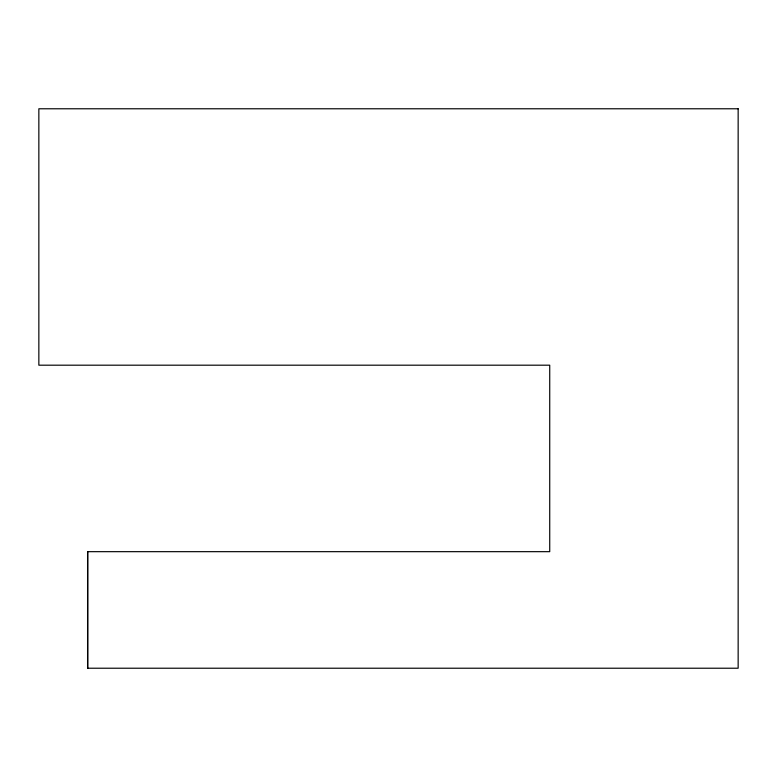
<?xml version="1.0" encoding="UTF-8"?>
<svg xmlns="http://www.w3.org/2000/svg" width="777" height="777" viewBox="0 0 777 777"><rect width="100%" height="100%" fill="white"/><g stroke="black" fill="none" stroke-linecap="round" stroke-linejoin="round"><path stroke-width="1.17" d="M87.762 551.67L87.762 668.22M738.15 108.78L38.85 108.78L38.85 365.19L549.727 365.19L549.727 551.67L87.578 551.67L87.578 668.22L738.15 668.22L738.15 108.78"/></g></svg>
